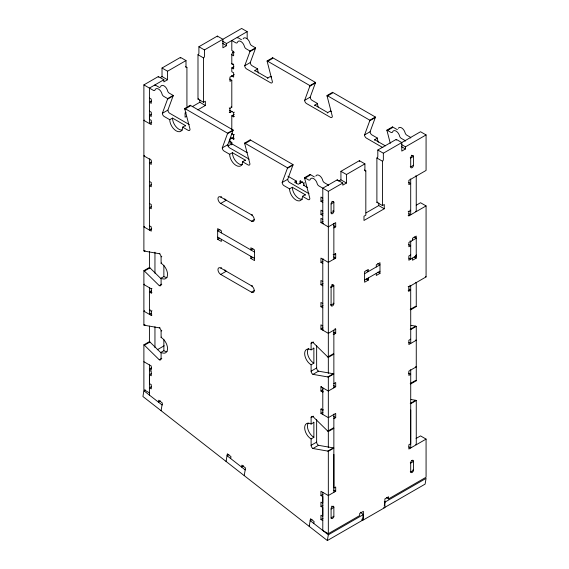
<?xml version="1.0" encoding="UTF-8"?>
<svg xmlns="http://www.w3.org/2000/svg" width="569" height="569" viewBox="0 0 569 569"><rect width="100%" height="100%" fill="white"/><g stroke="black" fill="none" stroke-linecap="round" stroke-linejoin="round"><path stroke-width="0.85" d="M161.077 352.944L149.946 342.019A2.61 1.508 60 0 0 149.419 341.62L143.886 344.821L143.886 389.651L149.419 392.845M149.419 395.099L149.419 364.914M151.496 114.213L149.419 115.415L149.419 119.319L151.262 120.379L151.262 124.639L143.886 120.379L144.348 120.116M186.924 106.318L186.924 67.491A1.302 0.754 -60 0 1 185.999 66.964L185.999 60.57L180.465 57.377L162.023 68.024L162.023 76.545L167.556 79.738L167.556 71.217L162.023 68.024M197.756 109.867L205.366 105.471L205.366 101.218L203.524 102.278L197.991 99.084L197.991 54.716A1.302 0.754 -60 0 0 198.908 53.116L198.908 46.729L217.358 36.082L222.892 39.275L222.892 47.796L226.576 45.662L226.576 43.536L222.429 41.139M203.524 102.278L203.524 57.91A1.302 0.754 -60 0 0 204.442 56.317L204.442 49.923L198.908 46.729M233.88 66.651L231.803 67.846L231.803 71.751L233.646 72.818L233.646 77.078L231.341 75.748M237.337 37.945L237.337 37.326L241.228 39.567A2.61 1.508 60 0 0 241.498 39.702M322.794 492.334L322.794 530.493L328.327 533.686L359.679 515.585L359.679 513.458L363.371 511.325L363.371 519.952L361.984 519.156M331.094 517.911L331.094 508.778A1.956 1.131 -60 0 1 332.474 506.382A1.956 1.131 -60 0 1 333.861 507.178L333.861 516.318A1.458 0.839 -60 0 1 333.697 517.043L332.851 518.181A2.432 1.401 -60 0 1 332.097 518.615L331.25 518.459A1.458 0.839 -60.3 0 1 331.094 517.911L333.861 516.247M333.861 492.334L333.861 454.389M340.931 171.319L346.464 174.512L346.464 183.026L340.931 179.832L340.931 171.319L359.373 160.664L364.907 163.865L364.907 170.252A1.302 0.754 -60 0 0 365.824 170.785L365.824 215.153L363.982 216.22L363.982 220.473L384.267 208.766L384.267 204.506L382.425 205.565L376.891 202.372L376.891 158.004A1.302 0.754 -60 0 0 377.816 156.411L377.816 150.017L396.259 139.369L401.792 142.563L401.792 151.084L405.484 148.957L405.484 146.823L401.33 144.426M382.425 205.565L382.425 161.198A1.302 0.754 -60 0 0 383.35 159.605L383.35 153.21L377.816 150.017M405.171 141.233L405.171 140.614L401.28 138.367A2.61 1.508 60 0 1 399.545 135.941A5.213 3.009 60 0 0 396.067 131.098A5.213 3.009 60 0 0 392.589 131.93A2.61 1.508 60 0 1 390.853 132.342L386.963 130.095L392.496 126.901L396.38 129.149A2.61 1.508 60 0 0 397.447 129.376M410.733 410.007L410.733 447.952L408.891 446.885M410.704 138.039L410.704 137.421L406.814 135.173A2.61 1.508 60 0 1 405.078 132.748A5.213 3.009 60 0 0 401.87 128.068A5.213 3.009 60 0 0 398.343 128.281M410.704 254.905L408.862 255.972L408.862 260.232L416.238 255.972L416.238 254.862M416.053 438.493L420.541 435.897L426.074 439.097L426.074 477.249L388.577 498.906L386.5 497.704M145.344 389.936L143.886 390.775L142.926 396.515L327.36 540.55L362.403 520.315L363.363 514.582L360.333 512.214M230.658 458.543L230.978 456.63L227.344 453.792L226.064 461.445L226.519 461.175M313.796 523.466L314.116 521.553L310.482 518.715L309.202 526.368L309.657 526.097M327.36 540.55L328.32 534.81L363.363 514.582M384.039 507.178L383.919 507.897L425.114 484.112L426.074 478.38L384.886 502.157L384.281 505.741M169.74 119.689L172.507 118.089L185.416 125.543L182.649 127.143A9.132 5.27 60 0 1 176.198 130.87A9.132 5.27 60 0 1 169.74 119.689L164.206 116.496A2.61 1.508 60 0 1 162.364 113.302L167.556 99.162A2.603 1.501 60 0 0 167.635 98.593L173.168 95.4L169.278 93.152A2.61 1.508 60 0 1 167.535 90.734A5.213 3.009 60 0 0 164.057 85.883A5.213 3.009 60 0 0 160.579 86.716M162.364 113.302L167.898 110.109L173.09 95.969A2.603 1.501 60 0 0 173.168 95.4M382.894 147.627L366.408 138.111A2.61 1.508 60 0 1 364.565 134.917L370.099 131.724L375.291 117.584A2.61 1.508 60 0 0 375.369 117.015L332.581 92.313L327.047 95.507A2.61 1.508 60 0 0 327.125 96.161L332.317 116.296A2.61 1.508 60 0 1 330.475 117.363L306.499 103.522A2.61 1.508 60 0 1 304.657 100.329L310.19 97.135L315.382 82.996A2.61 1.508 60 0 0 315.461 82.427L272.672 57.725L267.138 60.919A2.61 1.508 60 0 0 267.217 61.573L272.409 81.708A2.61 1.508 60 0 1 270.567 82.775L246.59 68.934A2.61 1.508 60 0 1 244.741 65.741L249.94 51.601A2.603 1.508 60 0 0 250.019 51.032L255.552 47.839L251.662 45.591A2.61 1.508 60 0 1 249.919 43.173A5.213 3.009 60 0 0 246.576 38.4A5.213 3.009 60 0 0 243.063 38.92M244.741 65.741L250.275 62.54L255.474 48.401A2.603 1.508 60 0 0 255.552 47.839M229.648 154.277L232.415 152.684L245.324 160.138L242.565 161.731A9.132 5.27 60 0 1 236.107 165.458A9.132 5.27 60 0 1 229.648 154.277L224.115 151.084A2.61 1.508 60 0 1 222.273 147.89L227.465 133.751A2.61 1.508 60 0 0 227.543 133.189L233.077 129.988L190.288 105.286L184.754 108.48A2.61 1.508 60 0 0 184.833 109.134L190.025 129.27A2.61 1.508 60 0 1 188.183 130.337L182.649 127.143M222.273 147.89L227.806 144.697L232.998 130.557A2.61 1.508 60 0 0 233.077 129.988M304.657 100.329L309.849 86.189A2.61 1.508 60 0 0 309.927 85.62L315.461 82.427M289.564 188.865L292.331 187.272L305.24 194.726L302.473 196.319A9.132 5.27 60 0 1 296.015 200.046A9.132 5.27 60 0 1 289.564 188.865L284.031 185.672A2.61 1.508 60 0 1 282.181 182.478L287.381 168.339A2.61 1.508 60 0 0 287.459 167.777L292.992 164.583L250.196 139.874L244.67 143.068A2.61 1.508 60 0 0 244.741 143.722L249.94 163.865A2.61 1.508 60 0 1 248.091 164.925L242.565 161.731M282.181 182.478L287.715 179.285L292.914 165.145A2.61 1.508 60 0 0 292.992 164.583M364.565 134.917L369.758 120.777A2.61 1.508 60 0 0 369.836 120.215L375.369 117.015M159.946 253.283L159.256 253.682L144.412 251.114A2.61 1.508 60 0 1 143.886 250.893L143.886 84.888L158.338 76.545L163.865 79.738L163.865 81.872L167.556 79.738M167.556 71.217L185.999 60.57M204.442 49.923L241.64 28.45L247.174 31.644L247.174 38.301M160.181 77.612L162.023 76.545M163.865 79.738L149.419 88.081L149.419 123.573L151.724 122.243M226.576 43.536L247.174 31.644M151.475 101.069L149.405 102.271L151.262 103.345L151.262 99.084L149.419 98.017M167.556 99.162L173.09 95.969M249.94 51.601L255.474 48.401M234.264 74.596L229.961 77.078L229.961 81.339L231.803 80.272L231.803 107.249L229.961 108.316L229.264 107.918M197.991 99.084L198.567 98.75M184.833 109.134L190.366 105.941A2.61 1.508 60 0 1 190.288 105.286M267.217 61.573L272.75 58.379A2.61 1.508 60 0 1 272.672 57.725M192.222 106.673L199.833 102.278L205.366 105.471M254.905 71.082A9.132 5.27 60 0 1 254.891 70.528L257.657 68.934A9.132 5.27 60 0 0 258.482 73.06M185.999 112.399L185.081 112.925L185.081 117.186L186.348 116.453M267.779 78.515A9.132 5.27 60 0 0 267.8 77.981L270.567 76.388L271.605 76.986M144.348 155.607L143.886 155.878L151.262 160.138L151.262 164.398L149.419 163.331L151.496 162.129M149.882 158.808L149.419 159.071L149.419 230.061L151.724 228.731M229.264 112.171L229.961 112.577L232.109 111.332M229.499 110.18L233.646 112.577L234.336 112.171M231.803 129.348L231.803 115.77L234.222 114.369M231.803 115.77L233.646 116.83L234.336 116.432M227.465 133.751L232.998 130.557M309.849 86.189L315.382 82.996M232.493 133.473L231.803 133.871L233.646 134.938L234.336 134.533M151.496 184.491L149.419 185.693L151.262 186.76L151.262 182.5L149.419 181.433M233.646 137.065L229.961 139.192L229.961 143.452L231.803 142.392L231.803 144.903M231.114 137.734L233.646 139.192L234.336 138.793M228.048 145.977L231.803 143.808L247.174 152.684M244.741 143.722L250.275 140.529A2.61 1.508 60 0 1 250.196 139.874M327.125 96.161L332.659 92.967A2.61 1.508 60 0 1 332.581 92.313M314.813 105.67A9.132 5.27 60 0 1 314.799 105.116L317.566 103.522A9.132 5.27 60 0 0 318.178 107.036M151.496 206.504L149.419 207.699L151.262 208.766L151.262 204.506L149.419 203.439M327.694 113.103A9.132 5.27 60 0 0 327.708 112.57L330.475 110.976L331.514 111.574M144.348 226.597L143.886 226.867L151.262 231.128L151.262 226.867L149.419 225.801M254.585 219.392L251.477 221.185L220.736 203.439A3.912 2.262 60 0 1 217.97 198.645A3.912 2.262 60 0 1 220.736 197.052L221.426 196.654M220.736 203.439L226.27 200.245A3.912 2.262 60 0 1 224.755 198.851M143.886 250.893L144.576 250.495M287.381 168.339L292.914 165.145M369.758 120.777L375.291 117.584M144.412 251.114L145.109 250.716M161.077 278.789L149.946 267.864A2.61 1.508 60 0 0 149.419 267.473L143.886 270.666A2.61 1.508 60 0 1 144.412 271.057L159.256 285.631A2.61 1.508 60 0 0 161.098 284.564L161.098 278.177A9.132 5.27 60 0 0 167.556 274.45A9.132 5.27 60 0 0 161.098 263.269L161.098 256.875L161.795 256.477M296.357 183.474L296.357 181.077L294.514 182.144L298.199 184.271L302.63 181.717M302.473 196.319L308.007 199.513A2.61 1.508 60 0 0 309.849 198.453L304.657 178.31A2.603 1.508 60 0 1 304.579 177.663L310.112 174.463L314.003 176.71A2.61 1.508 60 0 0 314.408 176.895M304.657 178.31L310.19 175.117A2.603 1.508 60 0 1 310.112 174.463M390.284 143.338L387.034 130.749L392.567 127.556A2.603 1.501 60 0 1 392.496 126.901M300.041 183.737L300.041 181.077L300.738 180.679M144.412 271.057L149.946 267.864M374.729 140.258A9.132 5.27 60 0 1 374.708 139.711L377.475 138.111A9.132 5.27 60 0 0 378.3 142.236M161.098 263.269L161.617 262.963M219.876 229.492L217.664 230.772L254.549 252.067M300.041 181.077L303.732 183.211L304.422 182.805M252.167 214.399L251.477 214.798A3.912 2.262 60 0 1 254.243 219.591A3.912 2.262 60 0 1 251.477 221.185M303.732 183.211L303.732 185.338L304.422 184.939M221.348 232.899L221.348 230.772L217.664 228.638L217.664 239.286L219.741 238.091M144.576 284.144L143.886 284.543L151.262 288.803L151.959 288.405M161.098 278.177L163.865 276.577A9.132 5.27 60 0 0 167.03 277.444M346.464 183.026L342.773 185.16L342.773 183.026L337.239 179.832L322.794 188.175L322.794 223.674L323.256 223.404M346.464 174.512L364.907 163.865M383.35 153.21L420.541 131.738L426.074 134.931L426.074 170.43L408.862 180.366L408.862 184.626L410.704 183.559L408.634 182.364M338.619 181.162L340.931 179.832M159.256 285.631L161.795 284.166M151.496 290.802L149.419 291.997L151.262 293.063L151.959 292.665M304.579 177.663L308.469 179.904A2.61 1.508 60 0 0 310.205 179.491A5.213 3.009 60 0 1 313.683 178.659A5.213 3.009 60 0 1 317.161 183.503A2.61 1.508 60 0 0 318.903 185.928L328.327 191.369L342.773 183.026M405.484 146.823L426.074 134.931M322.794 198.112L320.944 197.052L320.944 201.312L323.021 200.11M144.576 310.766L143.886 311.165L151.262 315.425L151.959 315.027M252.935 248.738L250.858 249.94L250.858 247.807L254.549 249.94L254.549 260.588L250.858 258.454L250.858 256.327M331.094 203.972L333.861 202.372A1.956 1.131 -60 0 0 332.474 201.575A1.956 1.131 -60 0 0 331.094 203.972L331.094 212.842A1.956 1.131 -60 0 0 332.474 213.645A1.956 1.131 -60 0 0 333.861 211.248L333.861 202.372L332.012 201.312M254.585 290.382L251.477 292.174L220.736 274.429A3.912 2.262 60 0 1 217.97 269.635A3.912 2.262 60 0 1 220.736 268.042L221.426 267.643M150.109 309.707L149.419 310.105L151.262 311.165L151.959 310.766M322.808 211.255L320.944 210.181L320.944 214.442L323.021 213.247M151.496 313.163L149.419 314.365L149.419 287.743M220.736 274.429L226.27 271.235A3.912 2.262 60 0 1 224.755 269.841M250.858 258.454L252.935 257.259M331.094 212.842L333.861 211.248L332.936 210.715M413.471 165.28A1.956 1.131 -60 0 1 412.091 167.677A1.956 1.131 -60 0 1 410.704 166.881L410.704 158.004A1.956 1.131 -60 0 1 412.091 155.607A1.956 1.131 -60 0 1 413.471 156.411L413.471 165.28L410.704 166.881L410.242 166.61M322.794 219.414L320.944 218.347L320.944 222.607L323.021 221.405M143.886 270.666L143.886 325.048L144.576 324.65M143.886 325.048A2.61 1.508 60 0 0 144.412 325.262L145.109 324.863M144.412 325.262L159.256 327.836L159.946 327.431M376.891 202.372L377.467 202.045M333.861 227.927L335.703 226.867L335.703 222.607L328.327 226.867L320.944 222.607M143.886 344.821A2.61 1.508 60 0 1 144.412 345.212L159.256 359.779A2.61 1.508 60 0 0 161.098 358.712L161.098 352.325A9.132 5.27 60 0 0 167.556 348.598A9.132 5.27 60 0 0 161.098 337.417L161.098 331.03L161.795 330.632M366.059 212.891L378.741 205.565L384.267 208.766M144.412 345.212L149.946 342.019M161.098 337.417L161.617 337.118M252.167 285.389L251.477 285.787A3.912 2.262 60 0 1 254.243 290.581A3.912 2.262 60 0 1 251.477 292.174M157.257 349.771L164.178 345.774M161.098 352.325L163.865 350.724A9.132 5.27 60 0 0 167.03 351.599M323.256 258.902L322.794 259.165L322.794 330.155L323.256 329.892M416.238 205.217L420.541 202.728L426.074 205.921L426.074 276.911L408.862 286.854L408.172 286.456M335.013 253.44L335.703 253.838L335.703 258.098L328.327 262.359L320.944 258.098L320.944 262.359L323.021 261.164M335.703 253.838L333.861 254.905L333.164 254.507M408.172 211.206L408.862 211.604L410.704 210.537L410.014 210.139M159.256 359.779L161.795 358.314M408.172 215.466L408.862 215.864L426.074 205.921M151.496 386.636L149.419 387.83L151.269 388.897L151.269 384.637L149.419 383.57L149.419 374.701L151.269 375.76L151.269 371.5L149.419 370.44L149.419 369.174L151.496 367.979M149.419 374.701L151.496 373.499M322.794 281.527L320.944 280.46L320.944 284.72L323.021 283.526M410.014 241.021L411.053 241.22M364.594 273.717L379.964 264.848L377.752 263.568M364.594 280.112L379.964 271.235M322.794 303.533L320.944 302.466L320.944 306.727L323.021 305.532M368.299 277.971L368.299 280.097L364.608 282.231L364.608 271.584L368.299 269.45L368.299 271.584L366.223 270.382M376.294 266.968L376.294 264.834L379.978 262.707L379.978 273.355L376.294 275.488L376.294 273.355M160.494 400.932L158.417 402.127L158.737 400.213L162.371 403.051L161.091 410.704L161.546 410.434M412.553 240.353L412.553 238.226L416.238 236.092L416.238 258.098L412.553 260.232L412.553 258.098M162.506 404.694L162.051 404.964L143.886 390.775M322.794 325.895L320.944 324.835L320.944 329.088L323.021 327.893M333.164 334.017L333.861 334.416L335.703 333.349L335.703 329.088L328.327 333.349L320.944 329.088M312.957 374.366L318.491 371.173L333.327 373.741A2.61 1.508 60 0 1 333.861 373.954L328.327 377.147A2.61 1.508 60 0 0 327.794 376.934L312.957 374.366A2.61 1.508 60 0 1 311.108 371.173L311.108 364.779A9.132 5.27 60 0 1 304.657 353.598A9.132 5.27 60 0 1 311.108 349.871L311.108 343.484L313.647 342.019M408.172 290.709L408.862 291.115L410.704 290.048L408.976 289.052M311.108 349.871L313.875 348.278L313.875 363.186L311.108 364.779M327.794 356.983L333.327 353.79A2.61 1.508 60 0 0 333.861 354.188L328.327 357.382A2.61 1.508 60 0 1 327.794 356.983L312.957 342.417A2.61 1.508 60 0 0 311.108 343.484M416.266 306.606L410.733 309.799A2.61 1.508 60 0 1 410.206 309.408L415.74 306.214A2.61 1.508 60 0 0 416.266 306.606L416.238 282.594L415.775 282.324M311.108 371.173L316.641 367.972L316.641 345.483M327.794 376.934L333.327 373.741M416.266 326.378A2.61 1.508 60 0 0 415.74 326.165L410.206 329.359A2.61 1.508 60 0 1 410.733 329.572L416.266 326.378L416.266 380.761L410.733 383.954A2.61 1.508 60 0 1 410.206 383.556L415.74 380.362A2.61 1.508 60 0 0 416.266 380.761M323.484 391.692L322.794 392.098L320.944 391.031L320.944 386.771L321.641 386.372M320.944 391.031L323.021 389.829M333.861 383.577L335.703 382.51L335.703 386.771L328.327 391.031L320.944 386.771M410.704 339.209L408.862 340.269L408.862 344.529L416.266 340.255L415.804 339.992M228.866 454.638L227.024 455.705L245.182 469.887L245.644 469.624M333.861 418.713L335.703 417.653L335.703 413.393L328.327 417.653L320.944 413.393L320.944 409.132L321.641 408.734M323.484 409.801L322.794 410.199L320.944 409.132M312.957 448.514L318.491 445.321L333.327 447.888A2.61 1.508 60 0 1 333.861 448.109L328.327 451.302A2.61 1.508 60 0 0 327.794 451.089L312.957 448.514A2.61 1.508 60 0 1 311.108 445.321L311.108 438.934A9.132 5.27 60 0 1 304.657 427.753A9.132 5.27 60 0 1 311.108 424.026L311.108 417.632L313.647 416.174M320.944 413.393L323.021 412.191M311.108 424.026L313.875 422.426L313.875 437.333L311.108 438.934M243.632 465.855L241.555 467.049L241.875 465.143L245.509 467.974L244.229 475.627L244.684 475.357M327.794 431.138L333.327 427.945A2.61 1.508 60 0 0 333.861 428.336L328.327 431.53A2.61 1.508 60 0 1 327.794 431.138L312.957 416.572A2.61 1.508 60 0 0 311.108 417.632M311.108 445.321L316.641 442.127L316.641 419.63M327.794 451.089L333.327 447.888M416.266 400.526A2.61 1.508 60 0 0 415.74 400.313L410.206 403.506A2.61 1.508 60 0 1 410.733 403.72L416.266 400.526L416.266 444.759L415.804 444.489M333.398 414.189L333.861 414.46L333.861 488.074L335.703 487.014L335.703 491.275L328.327 495.528L320.944 491.275L320.944 495.528L323.021 494.333M426.074 439.097L408.862 449.033L408.862 444.773L410.704 443.706L410.733 370.07L410.27 369.807M320.944 495.528L322.794 496.595L322.794 503.181L320.944 502.121L320.944 506.374L323.021 505.18M312.004 519.561L310.155 520.628L328.32 534.81M331.094 509.042L333.861 507.441L331.642 506.161M320.944 506.374L322.794 507.441L322.794 516.318L320.944 515.251L320.944 519.511L323.021 518.309M363.371 519.952L384.886 507.527L384.886 498.906L388.577 496.773L388.577 498.906M411.103 325.361L415.74 326.165M411.103 399.509L415.74 400.313M250.019 51.032L246.128 48.785A2.61 1.508 60 0 1 244.386 46.366A5.213 3.009 60 0 0 240.907 41.516A5.213 3.009 60 0 0 237.429 42.348A2.61 1.508 60 0 1 235.694 42.767L231.803 40.52L231.803 50.456L233.646 51.523L233.646 55.783L231.341 54.453M267.138 60.919L309.927 85.62M327.047 95.507L369.836 120.215M222.429 43.272L226.576 45.662M401.33 146.56L405.484 148.957M232.486 51.914L233.859 52.711M411.401 155.216L413.471 156.411L410.704 158.004L410.242 157.741M257.657 68.934L252.124 65.741A2.61 1.508 60 0 1 250.275 62.54M317.566 103.522L312.032 100.329A2.61 1.508 60 0 1 310.19 97.135M377.475 138.111L371.941 134.917A2.61 1.508 60 0 1 370.099 131.724M254.891 70.528L267.8 77.981M314.799 105.116L327.708 112.57M374.708 139.711L385.341 145.849M231.341 63.323L233.646 64.653L233.646 68.913L231.803 67.846M415.775 175.842L416.238 176.106L416.238 211.604L415.775 211.334M197.991 54.716L203.524 57.91M376.891 158.004L382.425 161.198M410.242 179.036L410.704 179.299L410.704 214.798L408.862 213.731M229.727 79.077L231.803 80.272M185.537 66.694L186.924 67.491M364.445 169.982L365.824 170.785M231.114 106.851L231.803 107.249M414.168 237.024L416.238 238.226L408.862 242.486L408.862 246.74L410.704 245.68L408.634 244.478M143.886 84.888L153.31 90.329A2.61 1.508 60 0 0 155.053 89.909A5.213 3.009 60 0 1 158.531 89.077A5.213 3.009 60 0 1 162.001 93.928A2.61 1.508 60 0 0 163.744 96.353L167.635 98.593M184.754 108.48L227.543 133.189M244.67 143.068L287.459 167.777M229.727 141.19L231.803 142.392M287.9 176.198L296.357 181.077M303.732 185.338L307.424 187.464M189.221 124.547L169.74 113.302A2.61 1.508 60 0 1 167.898 110.109M249.13 159.135L229.648 147.89A2.61 1.508 60 0 1 227.806 144.697M309.045 193.723L289.564 182.478A2.61 1.508 60 0 1 287.715 179.285M415.548 255.573L416.238 255.972M320.944 201.312L322.808 202.386M414.168 256.904L416.238 258.098M408.976 258.17L410.704 259.165L410.704 241.42M149.405 111.14L151.262 112.221L151.262 116.474L149.419 115.415M320.944 214.442L322.794 215.509M333.398 223.404L333.861 223.674L333.861 259.165M425.384 276.513L426.074 276.911M333.626 225.665L335.703 226.867M409.787 285.254L410.704 285.787L410.733 343.448L408.891 342.389M377.908 272.16L379.978 273.355M333.626 256.904L335.703 258.098M366.223 278.902L368.299 280.097M220.736 197.052L252.209 215.217M320.944 262.359L322.794 263.426M331.784 284.592L333.861 285.787L333.861 303.533A1.956 1.131 -60 0 1 332.474 305.93A1.956 1.131 -60 0 1 331.094 305.133L330.397 304.735M330.397 286.982L331.094 287.388L333.861 285.787A1.956 1.131 -60 0 0 332.474 284.991A1.956 1.131 -60 0 0 331.094 287.388L331.094 305.133L333.861 303.533L333.164 303.135M320.944 284.72L322.794 285.787M217.664 237.159L254.549 258.454M217.664 239.286L221.348 241.42L221.348 239.286M320.944 306.727L322.794 307.793M415.804 366.614L416.266 366.877L408.862 371.152L408.862 375.412L410.704 374.345L408.634 373.15M335.013 328.69L335.703 329.088M333.626 332.154L335.703 333.349M220.736 268.042L252.209 286.207M333.626 385.576L335.703 386.771M333.398 387.567L333.861 387.838L333.861 330.155M411.8 460.449L413.528 461.445L410.733 463.059L410.27 462.789M333.626 416.451L335.703 417.653M412.838 469.923L413.528 470.321A1.458 0.839 -60 0 1 413.314 471.075L412.468 472.22A2.432 1.401 -60 0 1 411.714 472.654L410.868 472.49A1.458 0.839 -60 0 1 410.704 471.95L410.704 462.81A1.956 1.131 -60 0 1 412.091 460.413A1.956 1.131 -60 0 1 413.471 461.217L413.471 470.35L410.733 471.929L410.27 471.665M143.886 361.72L151.269 365.981L151.269 370.241L149.419 369.174M333.626 490.073L335.703 491.275M320.944 519.511L322.794 520.578M384.274 501.687L384.886 502.157M361.799 519.846L362.403 520.315M408.862 211.604L408.862 215.864M408.862 286.854L408.862 291.115M396.259 139.369L396.259 140.166M378.741 202.905L378.741 205.565M359.373 160.664L359.373 161.468M337.239 179.832L337.239 180.636M328.327 185.601L328.327 184.982L324.437 182.734A2.61 1.508 60 0 1 322.694 180.309A5.213 3.009 60 0 0 319.351 175.544A5.213 3.009 60 0 0 315.838 176.063M328.327 191.369L328.327 373.356M328.327 377.147L328.327 447.711M328.327 451.302L328.327 533.686M322.794 387.838L322.794 414.46M233.646 112.577L233.646 116.83M233.646 134.938L233.646 139.192M229.961 108.316L229.961 112.577M217.358 36.082L217.358 36.878M199.833 99.881L199.833 102.278M180.465 57.377L180.465 58.173M163.865 265.396L163.865 276.577M163.865 339.544L163.865 350.724M158.338 76.545L158.338 77.213M154.953 85.506L154.953 84.888L158.843 87.135A2.61 1.508 60 0 0 159.391 87.349M154.953 252.195L154.953 273.262M154.953 326.741L154.953 347.616M151.262 288.803L151.262 293.063M151.262 311.165L151.262 315.425M149.419 251.633L149.419 268.34M149.419 326.151L149.419 342.687M160.131 87.27A2.61 1.508 60 0 1 159.91 87.356M182.322 130.123A9.132 5.27 60 0 1 175.8 126.496A9.132 5.27 60 0 1 172.507 118.089M185.416 125.543A9.132 5.27 60 0 1 185.402 126.083M302.537 199.228A9.132 5.27 60 0 1 295.83 195.921A9.132 5.27 60 0 1 292.331 187.272M305.24 194.726A9.132 5.27 60 0 1 305.219 195.259M242.629 164.64A9.132 5.27 60 0 1 235.922 161.333A9.132 5.27 60 0 1 232.415 152.684M245.324 160.138A9.132 5.27 60 0 1 245.31 160.671M159.256 327.836A2.61 1.508 60 0 1 161.098 331.03M159.256 253.682A2.61 1.508 60 0 1 161.098 256.875M318.491 371.173A2.61 1.508 60 0 1 316.641 367.972M318.491 445.321A2.61 1.508 60 0 1 316.641 442.127M313.875 363.186A9.132 5.27 60 0 1 308.135 355.824A9.132 5.27 60 0 1 308.626 348.363M313.405 348.022A9.132 5.27 60 0 1 313.875 348.278M313.875 437.333A9.132 5.27 60 0 1 308.135 423.158M313.405 422.177A9.132 5.27 60 0 1 313.875 422.426M234.165 52.22A1.956 1.131 -60 0 0 232.657 52.746A1.956 1.131 -60 0 0 231.803 54.716L231.803 63.593A1.956 1.131 -60 0 0 233.567 64.105M330.475 110.976A9.132 5.27 60 0 1 330.461 111.51M270.567 76.388A9.132 5.27 60 0 1 270.545 76.922M387.034 130.749A2.603 1.501 60 0 1 386.963 130.095"/></g></svg>
